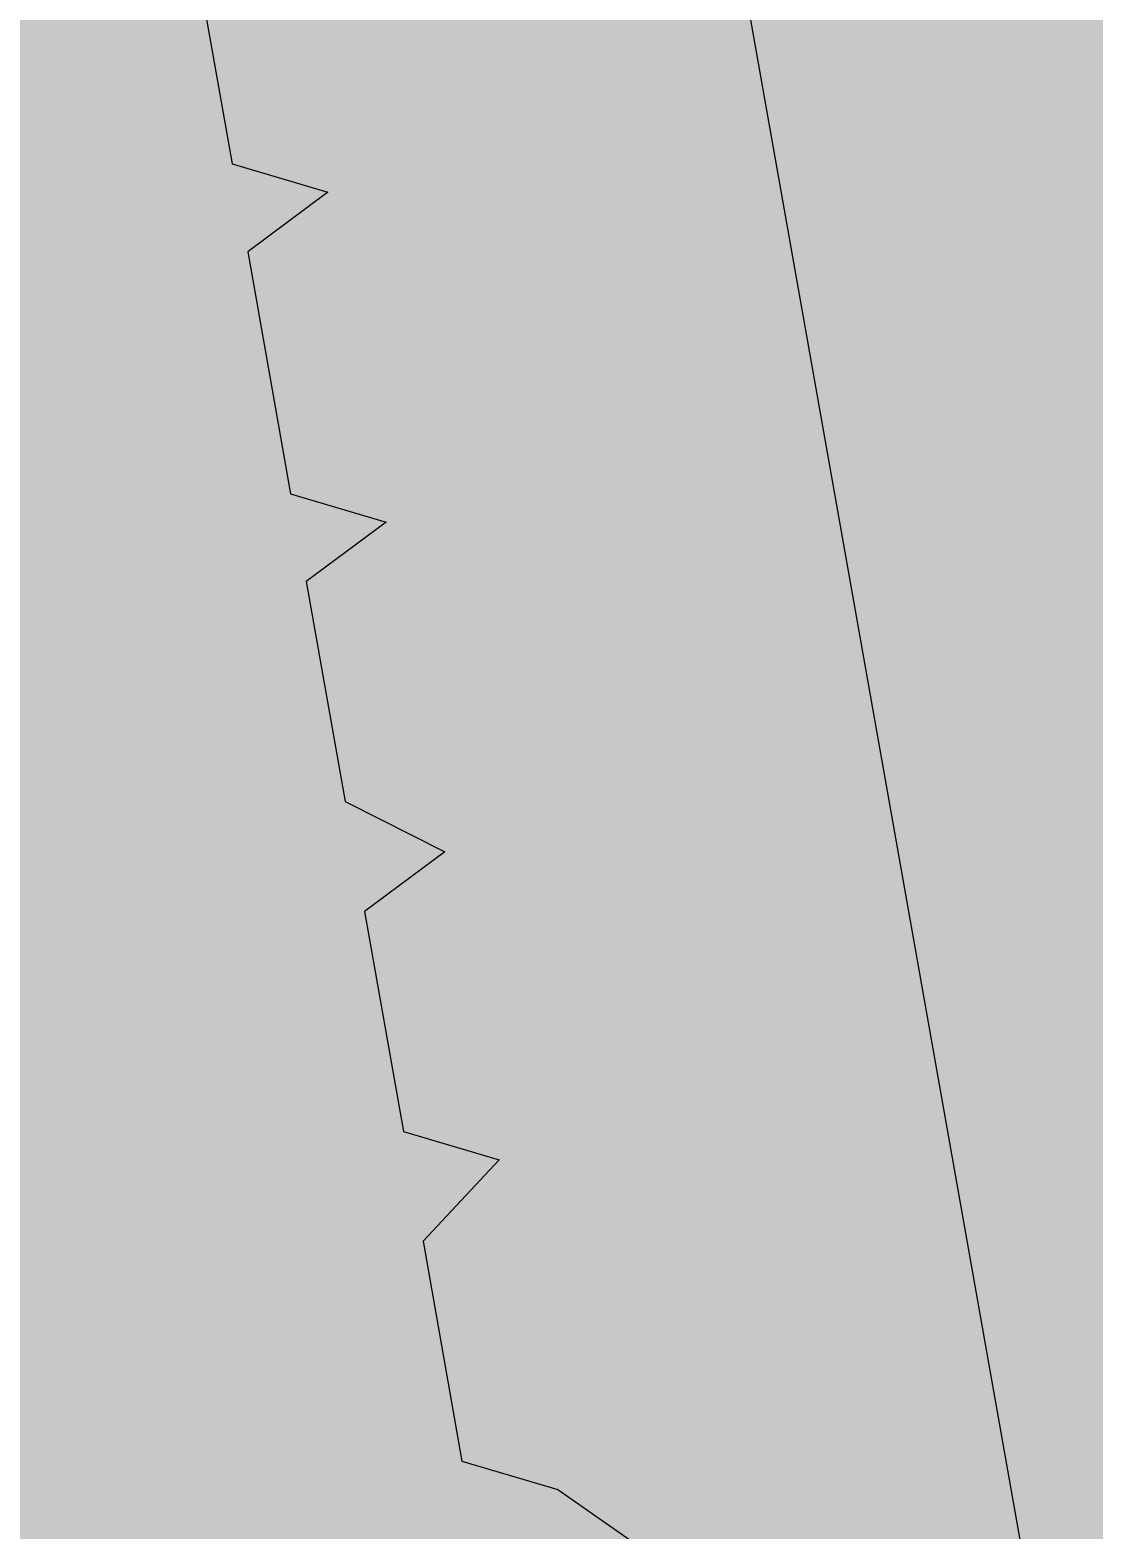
# Model space of a CAD drawing. Header units: millimetres. Extents: x 0 to 9491604, y -172998 to 295086.
# Drawn here: x 396861.54 to 396867.34, y 51137 to 51145.19 of the extents above; entities that cross this region are included whole.
import ezdxf
from ezdxf.enums import TextEntityAlignment as Align

# ---------------------------------------------------------------- set-up
doc = ezdxf.new("R2018")
doc.units = ezdxf.units.MM
for name, color, linetype, lineweight in [('АР_Маркер экспликации', 239, 'Continuous', 13), ('АР_Номер помещения', 250, 'Continuous', 9), ('АР_Размеры', 175, 'Continuous', 9), ('АР_Сущ Несущая стена', 250, 'Continuous', 50)]:
    doc.layers.add(name, color=color, linetype=linetype, lineweight=lineweight)
doc.layers.add('АР_Названия помещений', color=124, linetype='Continuous', lineweight=5, plot=False)
doc.layers.add('АР_Помещения_площадь', color=19, linetype='Continuous', lineweight=9, plot=False)
doc.styles.add('ISOCPEUR', font='', dxfattribs={"height": 250})
doc.styles.get("Standard").update_dxf_attribs({"font": 'GOST.TTF'})
doc.styles.get('ISOCPEUR').set_extended_font_data('ISOCPEUR', italic=True)

# ---------------------------------------------------------------- blocks, each defined once
blk = doc.blocks.new('*U252')
at = {"color": 7, "style": 'ISOCPEUR', "width": 0.7, "flags": 1}
blk.add_attdef('КАТЕГОРИЯ', (-499.1655, -2092.1864), '', height=250, dxfattribs=at)
at = {"layer": 'АР_Номер помещения', "color": 7, "style": 'ISOCPEUR', "width": 0.7}
blk.add_attdef('НОМЕР_ПОМЕЩЕНИЯ', text='', height=300, dxfattribs=at).set_placement((-13874.5004, 6637.5515), align=Align.MIDDLE_CENTER)
at = {"layer": 'АР_Помещения_площадь', "color": 7, "lineweight": 30, "width": 0.7, "flags": 104}
blk.add_attdef('ИМЯ_ПОМЕЩЕНИЯ', text='', height=100, dxfattribs=at).set_placement((157.6277, 1217.1414), align=Align.MIDDLE_CENTER)
at = {"layer": 'АР_Помещения_площадь', "color": 7, "style": 'ISOCPEUR', "width": 0.7}
blk.add_attdef('ПЛОЩАДЬ_ПОМЕЩЕНИЯ', text='', height=200, dxfattribs=at).set_placement((-12654.5821, 407.6716), align=Align.MIDDLE_RIGHT)
blk = doc.blocks.new('*U251')
at = {"color": 7, "style": 'ISOCPEUR', "width": 0.7, "flags": 1}
blk.add_attdef('КАТЕГОРИЯ', (-499.1655, -2092.1864), '', height=250, dxfattribs=at)
at = {"layer": 'АР_Номер помещения', "color": 7, "style": 'ISOCPEUR', "width": 0.7}
blk.add_attdef('НОМЕР_ПОМЕЩЕНИЯ', text='', height=300, dxfattribs=at).set_placement((-17424.9012, 1870.773), align=Align.MIDDLE_CENTER)
at = {"layer": 'АР_Помещения_площадь', "color": 7, "lineweight": 30, "width": 0.7, "flags": 104}
blk.add_attdef('ИМЯ_ПОМЕЩЕНИЯ', text='', height=100, dxfattribs=at).set_placement((157.6277, 1217.1414), align=Align.MIDDLE_CENTER)
at = {"layer": 'АР_Помещения_площадь', "color": 7, "style": 'ISOCPEUR', "width": 0.7}
blk.add_attdef('ПЛОЩАДЬ_ПОМЕЩЕНИЯ', text='', height=200, dxfattribs=at).set_placement((-12452.8113, 399.3563), align=Align.MIDDLE_RIGHT)

msp = doc.modelspace()

# ---------------------------------------------------------------- linework, layer by layer
at = {"layer": 'АР_Размеры', "color": 5, "lineweight": 9, "ltscale": 100, "transparency": 33554687}
for points in [[(396866.9463, 51136.9269), (396861.7546, 51166.2194)], [(396866.9463, 51136.9269), (396861.7546, 51166.2194)], [(396866.9463, 51136.9269), (396861.7546, 51166.2194)], [(396866.9463, 51136.9269), (396861.7546, 51166.2194)], [(396866.9463, 51136.9269), (396861.7546, 51166.2194)], [(396866.9463, 51136.9269), (396861.7546, 51166.2194)], [(396866.9463, 51136.9269), (396861.7546, 51166.2194)], [(396866.9463, 51136.9269), (396861.7546, 51166.2194)], [(396866.9463, 51136.9269), (396861.7546, 51166.2194)], [(396866.9463, 51136.9269), (396861.7546, 51166.2194)], [(396866.9463, 51136.9269), (396861.7546, 51166.2194)], [(396866.9463, 51136.9269), (396861.7546, 51166.2194)], [(396866.9463, 51136.9269), (396861.7546, 51166.2194)], [(396866.9463, 51136.9269), (396861.7546, 51166.2194)], [(396866.9463, 51136.9269), (396861.7546, 51166.2194)], [(396866.9463, 51136.9269), (396861.7546, 51166.2194)], [(396866.9463, 51136.9269), (396861.7546, 51166.2194)], [(396866.9463, 51136.9269), (396861.7546, 51166.2194)], [(396866.9463, 51136.9269), (396861.7546, 51166.2194)], [(396866.9463, 51136.9269), (396861.7546, 51166.2194)], [(396866.9463, 51136.9269), (396861.7546, 51166.2194)], [(396866.9463, 51136.9269), (396861.7546, 51166.2194)], [(396866.9463, 51136.9269), (396861.7546, 51166.2194)], [(396866.9463, 51136.9269), (396861.7546, 51166.2194)], [(396866.9463, 51136.9269), (396861.7546, 51166.2194)], [(396866.9463, 51136.9269), (396861.7546, 51166.2194)], [(396866.9463, 51136.9269), (396861.7546, 51166.2194)], [(396866.9463, 51136.9269), (396861.7546, 51166.2194)], [(396866.9463, 51136.9269), (396861.7546, 51166.2194)], [(396866.9463, 51136.9269), (396861.7546, 51166.2194)], [(396866.9463, 51136.9269), (396861.7546, 51166.2194)], [(396866.9463, 51136.9269), (396861.7546, 51166.2194)], [(396866.9463, 51136.9269), (396861.7546, 51166.2194)], [(396866.9463, 51136.9269), (396861.7546, 51166.2194)], [(396866.9463, 51136.9269), (396861.7546, 51166.2194)], [(396866.9463, 51136.9269), (396861.7546, 51166.2194)], [(396866.9463, 51136.9269), (396861.7546, 51166.2194)], [(396866.9463, 51136.9269), (396861.7546, 51166.2194)], [(396866.9463, 51136.9269), (396861.7546, 51166.2194)], [(396866.9463, 51136.9269), (396861.7546, 51166.2194)], [(396866.9463, 51136.9269), (396861.7546, 51166.2194)], [(396866.9463, 51136.9269), (396861.7546, 51166.2194)], [(396866.9463, 51136.9269), (396861.7546, 51166.2194)], [(396866.9463, 51136.9269), (396861.7546, 51166.2194)], [(396866.9463, 51136.9269), (396861.7546, 51166.2194)], [(396866.9463, 51136.9269), (396861.7546, 51166.2194)], [(396866.9463, 51136.9269), (396861.7546, 51166.2194)], [(396866.9463, 51136.9269), (396861.7546, 51166.2194)], [(396866.9463, 51136.9269), (396861.7546, 51166.2194)], [(396866.9463, 51136.9269), (396861.7546, 51166.2194)], [(396866.9463, 51136.9269), (396861.7546, 51166.2194)], [(396866.9463, 51136.9269), (396861.7546, 51166.2194)], [(396866.9463, 51136.9269), (396861.7546, 51166.2194)], [(396866.9463, 51136.9269), (396861.7546, 51166.2194)], [(396866.9463, 51136.9269), (396861.7546, 51166.2194)], [(396866.9463, 51136.9269), (396861.7546, 51166.2194)], [(396866.9463, 51136.9269), (396861.7546, 51166.2194)], [(396866.9463, 51136.9269), (396861.7546, 51166.2194)], [(396866.9463, 51136.9269), (396861.7546, 51166.2194)], [(396866.9463, 51136.9269), (396861.7546, 51166.2194)], [(396866.9463, 51136.9269), (396861.7546, 51166.2194)], [(396866.9463, 51136.9269), (396861.7546, 51166.2194)], [(396866.9463, 51136.9269), (396861.7546, 51166.2194)], [(396866.9463, 51136.9269), (396861.7546, 51166.2194)], [(396866.9463, 51136.9269), (396861.7546, 51166.2194)], [(396866.9463, 51136.9269), (396861.7546, 51166.2194)], [(396866.9463, 51136.9269), (396861.7546, 51166.2194)], [(396866.9463, 51136.9269), (396861.7546, 51166.2194)], [(396866.9463, 51136.9269), (396861.7546, 51166.2194)], [(396866.9463, 51136.9269), (396861.7546, 51166.2194)], [(396866.9463, 51136.9269), (396861.7546, 51166.2194)], [(396866.9463, 51136.9269), (396861.7546, 51166.2194)], [(396866.9463, 51136.9269), (396861.7546, 51166.2194)], [(396866.9463, 51136.9269), (396861.7546, 51166.2194)], [(396866.9463, 51136.9269), (396861.7546, 51166.2194)], [(396866.9463, 51136.9269), (396861.7546, 51166.2194)], [(396866.9463, 51136.9269), (396861.7546, 51166.2194)], [(396866.9463, 51136.9269), (396861.7546, 51166.2194)], [(396866.9463, 51136.9269), (396861.7546, 51166.2194)], [(396866.9463, 51136.9269), (396861.7546, 51166.2194)], [(396866.9463, 51136.9269), (396861.7546, 51166.2194)], [(396866.9463, 51136.9269), (396861.7546, 51166.2194)], [(396866.9463, 51136.9269), (396861.7546, 51166.2194)], [(396866.9463, 51136.9269), (396861.7546, 51166.2194)], [(396866.9463, 51136.9269), (396861.7546, 51166.2194)], [(396866.9463, 51136.9269), (396861.7546, 51166.2194)], [(396866.9463, 51136.9269), (396861.7546, 51166.2194)], [(396866.9463, 51136.9269), (396861.7546, 51166.2194)], [(396866.9463, 51136.9269), (396861.7546, 51166.2194)], [(396866.9463, 51136.9269), (396861.7546, 51166.2194)], [(396866.9463, 51136.9269), (396861.7546, 51166.2194)], [(396866.9463, 51136.9269), (396861.7546, 51166.2194)], [(396866.9463, 51136.9269), (396861.7546, 51166.2194)], [(396866.9463, 51136.9269), (396861.7546, 51166.2194)], [(396866.9463, 51136.9269), (396861.7546, 51166.2194)], [(396866.9463, 51136.9269), (396861.7546, 51166.2194)], [(396866.9463, 51136.9269), (396861.7546, 51166.2194)], [(396866.9463, 51136.9269), (396861.7546, 51166.2194)], [(396866.9463, 51136.9269), (396861.7546, 51166.2194)], [(396866.9463, 51136.9269), (396861.7546, 51166.2194)], [(396866.9463, 51136.9269), (396861.7546, 51166.2194)], [(396866.9463, 51136.9269), (396861.7546, 51166.2194)], [(396866.9463, 51136.9269), (396861.7546, 51166.2194)], [(396866.9463, 51136.9269), (396861.7546, 51166.2194)], [(396862.4267, 51145.6601), (396862.6395, 51144.4595), (396863.1623, 51144.3046), (396862.7246, 51143.9794), (396862.9586, 51142.6589), (396863.4814, 51142.5039), (396863.0438, 51142.1786), (396863.2565, 51140.9781), (396863.8006, 51140.7031), (396863.3629, 51140.3778), (396863.5757, 51139.1773), (396864.0985, 51139.0223), (396863.6821, 51138.577), (396863.8949, 51137.3766), (396864.4177, 51137.2216), (396865.5483, 51136.4314)], [(396862.4267, 51145.6601), (396862.6395, 51144.4595), (396863.1623, 51144.3046), (396862.7246, 51143.9794), (396862.9586, 51142.6589), (396863.4814, 51142.5039), (396863.0438, 51142.1786), (396863.2565, 51140.9781), (396863.8006, 51140.7031), (396863.3629, 51140.3778), (396863.5757, 51139.1773), (396864.0985, 51139.0223), (396863.6821, 51138.577), (396863.8949, 51137.3766), (396864.4177, 51137.2216), (396865.5483, 51136.4314)], [(396862.4267, 51145.6601), (396862.6395, 51144.4595), (396863.1623, 51144.3046), (396862.7246, 51143.9794), (396862.9586, 51142.6589), (396863.4814, 51142.5039), (396863.0438, 51142.1786), (396863.2565, 51140.9781), (396863.8006, 51140.7031), (396863.3629, 51140.3778), (396863.5757, 51139.1773), (396864.0985, 51139.0223), (396863.6821, 51138.577), (396863.8949, 51137.3766), (396864.4177, 51137.2216), (396865.5483, 51136.4314)], [(396862.4267, 51145.6601), (396862.6395, 51144.4595), (396863.1623, 51144.3046), (396862.7246, 51143.9794), (396862.9586, 51142.6589), (396863.4814, 51142.5039), (396863.0438, 51142.1786), (396863.2565, 51140.9781), (396863.8006, 51140.7031), (396863.3629, 51140.3778), (396863.5757, 51139.1773), (396864.0985, 51139.0223), (396863.6821, 51138.577), (396863.8949, 51137.3766), (396864.4177, 51137.2216), (396865.5483, 51136.4314)], [(396862.4267, 51145.6601), (396862.6395, 51144.4595), (396863.1623, 51144.3046), (396862.7246, 51143.9794), (396862.9586, 51142.6589), (396863.4814, 51142.5039), (396863.0438, 51142.1786), (396863.2565, 51140.9781), (396863.8006, 51140.7031), (396863.3629, 51140.3778), (396863.5757, 51139.1773), (396864.0985, 51139.0223), (396863.6821, 51138.577), (396863.8949, 51137.3766), (396864.4177, 51137.2216), (396865.5483, 51136.4314)], [(396862.4267, 51145.6601), (396862.6395, 51144.4595), (396863.1623, 51144.3046), (396862.7246, 51143.9794), (396862.9586, 51142.6589), (396863.4814, 51142.5039), (396863.0438, 51142.1786), (396863.2565, 51140.9781), (396863.8006, 51140.7031), (396863.3629, 51140.3778), (396863.5757, 51139.1773), (396864.0985, 51139.0223), (396863.6821, 51138.577), (396863.8949, 51137.3766), (396864.4177, 51137.2216), (396865.5483, 51136.4314)], [(396862.4267, 51145.6601), (396862.6395, 51144.4595), (396863.1623, 51144.3046), (396862.7246, 51143.9794), (396862.9586, 51142.6589), (396863.4814, 51142.5039), (396863.0438, 51142.1786), (396863.2565, 51140.9781), (396863.8006, 51140.7031), (396863.3629, 51140.3778), (396863.5757, 51139.1773), (396864.0985, 51139.0223), (396863.6821, 51138.577), (396863.8949, 51137.3766), (396864.4177, 51137.2216), (396865.5483, 51136.4314)], [(396862.4267, 51145.6601), (396862.6395, 51144.4595), (396863.1623, 51144.3046), (396862.7246, 51143.9794), (396862.9586, 51142.6589), (396863.4814, 51142.5039), (396863.0438, 51142.1786), (396863.2565, 51140.9781), (396863.8006, 51140.7031), (396863.3629, 51140.3778), (396863.5757, 51139.1773), (396864.0985, 51139.0223), (396863.6821, 51138.577), (396863.8949, 51137.3766), (396864.4177, 51137.2216), (396865.5483, 51136.4314)], [(396862.4267, 51145.6601), (396862.6395, 51144.4595), (396863.1623, 51144.3046), (396862.7246, 51143.9794), (396862.9586, 51142.6589), (396863.4814, 51142.5039), (396863.0438, 51142.1786), (396863.2565, 51140.9781), (396863.8006, 51140.7031), (396863.3629, 51140.3778), (396863.5757, 51139.1773), (396864.0985, 51139.0223), (396863.6821, 51138.577), (396863.8949, 51137.3766), (396864.4177, 51137.2216), (396865.5483, 51136.4314)], [(396862.4267, 51145.6601), (396862.6395, 51144.4595), (396863.1623, 51144.3046), (396862.7246, 51143.9794), (396862.9586, 51142.6589), (396863.4814, 51142.5039), (396863.0438, 51142.1786), (396863.2565, 51140.9781), (396863.8006, 51140.7031), (396863.3629, 51140.3778), (396863.5757, 51139.1773), (396864.0985, 51139.0223), (396863.6821, 51138.577), (396863.8949, 51137.3766), (396864.4177, 51137.2216), (396865.5483, 51136.4314)], [(396862.4267, 51145.6601), (396862.6395, 51144.4595), (396863.1623, 51144.3046), (396862.7246, 51143.9794), (396862.9586, 51142.6589), (396863.4814, 51142.5039), (396863.0438, 51142.1786), (396863.2565, 51140.9781), (396863.8006, 51140.7031), (396863.3629, 51140.3778), (396863.5757, 51139.1773), (396864.0985, 51139.0223), (396863.6821, 51138.577), (396863.8949, 51137.3766), (396864.4177, 51137.2216), (396865.5483, 51136.4314)], [(396862.4267, 51145.6601), (396862.6395, 51144.4595), (396863.1623, 51144.3046), (396862.7246, 51143.9794), (396862.9586, 51142.6589), (396863.4814, 51142.5039), (396863.0438, 51142.1786), (396863.2565, 51140.9781), (396863.8006, 51140.7031), (396863.3629, 51140.3778), (396863.5757, 51139.1773), (396864.0985, 51139.0223), (396863.6821, 51138.577), (396863.8949, 51137.3766), (396864.4177, 51137.2216), (396865.5483, 51136.4314)], [(396862.4267, 51145.6601), (396862.6395, 51144.4595), (396863.1623, 51144.3046), (396862.7246, 51143.9794), (396862.9586, 51142.6589), (396863.4814, 51142.5039), (396863.0438, 51142.1786), (396863.2565, 51140.9781), (396863.8006, 51140.7031), (396863.3629, 51140.3778), (396863.5757, 51139.1773), (396864.0985, 51139.0223), (396863.6821, 51138.577), (396863.8949, 51137.3766), (396864.4177, 51137.2216), (396865.5483, 51136.4314)], [(396862.4267, 51145.6601), (396862.6395, 51144.4595), (396863.1623, 51144.3046), (396862.7246, 51143.9794), (396862.9586, 51142.6589), (396863.4814, 51142.5039), (396863.0438, 51142.1786), (396863.2565, 51140.9781), (396863.8006, 51140.7031), (396863.3629, 51140.3778), (396863.5757, 51139.1773), (396864.0985, 51139.0223), (396863.6821, 51138.577), (396863.8949, 51137.3766), (396864.4177, 51137.2216), (396865.5483, 51136.4314)], [(396862.4267, 51145.6601), (396862.6395, 51144.4595), (396863.1623, 51144.3046), (396862.7246, 51143.9794), (396862.9586, 51142.6589), (396863.4814, 51142.5039), (396863.0438, 51142.1786), (396863.2565, 51140.9781), (396863.8006, 51140.7031), (396863.3629, 51140.3778), (396863.5757, 51139.1773), (396864.0985, 51139.0223), (396863.6821, 51138.577), (396863.8949, 51137.3766), (396864.4177, 51137.2216), (396865.5483, 51136.4314)], [(396862.4267, 51145.6601), (396862.6395, 51144.4595), (396863.1623, 51144.3046), (396862.7246, 51143.9794), (396862.9586, 51142.6589), (396863.4814, 51142.5039), (396863.0438, 51142.1786), (396863.2565, 51140.9781), (396863.8006, 51140.7031), (396863.3629, 51140.3778), (396863.5757, 51139.1773), (396864.0985, 51139.0223), (396863.6821, 51138.577), (396863.8949, 51137.3766), (396864.4177, 51137.2216), (396865.5483, 51136.4314)], [(396862.4267, 51145.6601), (396862.6395, 51144.4595), (396863.1623, 51144.3046), (396862.7246, 51143.9794), (396862.9586, 51142.6589), (396863.4814, 51142.5039), (396863.0438, 51142.1786), (396863.2565, 51140.9781), (396863.8006, 51140.7031), (396863.3629, 51140.3778), (396863.5757, 51139.1773), (396864.0985, 51139.0223), (396863.6821, 51138.577), (396863.8949, 51137.3766), (396864.4177, 51137.2216), (396865.5483, 51136.4314)], [(396862.4267, 51145.6601), (396862.6395, 51144.4595), (396863.1623, 51144.3046), (396862.7246, 51143.9794), (396862.9586, 51142.6589), (396863.4814, 51142.5039), (396863.0438, 51142.1786), (396863.2565, 51140.9781), (396863.8006, 51140.7031), (396863.3629, 51140.3778), (396863.5757, 51139.1773), (396864.0985, 51139.0223), (396863.6821, 51138.577), (396863.8949, 51137.3766), (396864.4177, 51137.2216), (396865.5483, 51136.4314)], [(396862.4267, 51145.6601), (396862.6395, 51144.4595), (396863.1623, 51144.3046), (396862.7246, 51143.9794), (396862.9586, 51142.6589), (396863.4814, 51142.5039), (396863.0438, 51142.1786), (396863.2565, 51140.9781), (396863.8006, 51140.7031), (396863.3629, 51140.3778), (396863.5757, 51139.1773), (396864.0985, 51139.0223), (396863.6821, 51138.577), (396863.8949, 51137.3766), (396864.4177, 51137.2216), (396865.5483, 51136.4314)], [(396862.4267, 51145.6601), (396862.6395, 51144.4595), (396863.1623, 51144.3046), (396862.7246, 51143.9794), (396862.9586, 51142.6589), (396863.4814, 51142.5039), (396863.0438, 51142.1786), (396863.2565, 51140.9781), (396863.8006, 51140.7031), (396863.3629, 51140.3778), (396863.5757, 51139.1773), (396864.0985, 51139.0223), (396863.6821, 51138.577), (396863.8949, 51137.3766), (396864.4177, 51137.2216), (396865.5483, 51136.4314)], [(396862.4267, 51145.6601), (396862.6395, 51144.4595), (396863.1623, 51144.3046), (396862.7246, 51143.9794), (396862.9586, 51142.6589), (396863.4814, 51142.5039), (396863.0438, 51142.1786), (396863.2565, 51140.9781), (396863.8006, 51140.7031), (396863.3629, 51140.3778), (396863.5757, 51139.1773), (396864.0985, 51139.0223), (396863.6821, 51138.577), (396863.8949, 51137.3766), (396864.4177, 51137.2216), (396865.5483, 51136.4314)], [(396862.4267, 51145.6601), (396862.6395, 51144.4595), (396863.1623, 51144.3046), (396862.7246, 51143.9794), (396862.9586, 51142.6589), (396863.4814, 51142.5039), (396863.0438, 51142.1786), (396863.2565, 51140.9781), (396863.8006, 51140.7031), (396863.3629, 51140.3778), (396863.5757, 51139.1773), (396864.0985, 51139.0223), (396863.6821, 51138.577), (396863.8949, 51137.3766), (396864.4177, 51137.2216), (396865.5483, 51136.4314)], [(396862.4267, 51145.6601), (396862.6395, 51144.4595), (396863.1623, 51144.3046), (396862.7246, 51143.9794), (396862.9586, 51142.6589), (396863.4814, 51142.5039), (396863.0438, 51142.1786), (396863.2565, 51140.9781), (396863.8006, 51140.7031), (396863.3629, 51140.3778), (396863.5757, 51139.1773), (396864.0985, 51139.0223), (396863.6821, 51138.577), (396863.8949, 51137.3766), (396864.4177, 51137.2216), (396865.5483, 51136.4314)], [(396862.4267, 51145.6601), (396862.6395, 51144.4595), (396863.1623, 51144.3046), (396862.7246, 51143.9794), (396862.9586, 51142.6589), (396863.4814, 51142.5039), (396863.0438, 51142.1786), (396863.2565, 51140.9781), (396863.8006, 51140.7031), (396863.3629, 51140.3778), (396863.5757, 51139.1773), (396864.0985, 51139.0223), (396863.6821, 51138.577), (396863.8949, 51137.3766), (396864.4177, 51137.2216), (396865.5483, 51136.4314)], [(396862.4267, 51145.6601), (396862.6395, 51144.4595), (396863.1623, 51144.3046), (396862.7246, 51143.9794), (396862.9586, 51142.6589), (396863.4814, 51142.5039), (396863.0438, 51142.1786), (396863.2565, 51140.9781), (396863.8006, 51140.7031), (396863.3629, 51140.3778), (396863.5757, 51139.1773), (396864.0985, 51139.0223), (396863.6821, 51138.577), (396863.8949, 51137.3766), (396864.4177, 51137.2216), (396865.5483, 51136.4314)], [(396862.4267, 51145.6601), (396862.6395, 51144.4595), (396863.1623, 51144.3046), (396862.7246, 51143.9794), (396862.9586, 51142.6589), (396863.4814, 51142.5039), (396863.0438, 51142.1786), (396863.2565, 51140.9781), (396863.8006, 51140.7031), (396863.3629, 51140.3778), (396863.5757, 51139.1773), (396864.0985, 51139.0223), (396863.6821, 51138.577), (396863.8949, 51137.3766), (396864.4177, 51137.2216), (396865.5483, 51136.4314)], [(396862.4267, 51145.6601), (396862.6395, 51144.4595), (396863.1623, 51144.3046), (396862.7246, 51143.9794), (396862.9586, 51142.6589), (396863.4814, 51142.5039), (396863.0438, 51142.1786), (396863.2565, 51140.9781), (396863.8006, 51140.7031), (396863.3629, 51140.3778), (396863.5757, 51139.1773), (396864.0985, 51139.0223), (396863.6821, 51138.577), (396863.8949, 51137.3766), (396864.4177, 51137.2216), (396865.5483, 51136.4314)], [(396862.4267, 51145.6601), (396862.6395, 51144.4595), (396863.1623, 51144.3046), (396862.7246, 51143.9794), (396862.9586, 51142.6589), (396863.4814, 51142.5039), (396863.0438, 51142.1786), (396863.2565, 51140.9781), (396863.8006, 51140.7031), (396863.3629, 51140.3778), (396863.5757, 51139.1773), (396864.0985, 51139.0223), (396863.6821, 51138.577), (396863.8949, 51137.3766), (396864.4177, 51137.2216), (396865.5483, 51136.4314)], [(396862.4267, 51145.6601), (396862.6395, 51144.4595), (396863.1623, 51144.3046), (396862.7246, 51143.9794), (396862.9586, 51142.6589), (396863.4814, 51142.5039), (396863.0438, 51142.1786), (396863.2565, 51140.9781), (396863.8006, 51140.7031), (396863.3629, 51140.3778), (396863.5757, 51139.1773), (396864.0985, 51139.0223), (396863.6821, 51138.577), (396863.8949, 51137.3766), (396864.4177, 51137.2216), (396865.5483, 51136.4314)], [(396862.4267, 51145.6601), (396862.6395, 51144.4595), (396863.1623, 51144.3046), (396862.7246, 51143.9794), (396862.9586, 51142.6589), (396863.4814, 51142.5039), (396863.0438, 51142.1786), (396863.2565, 51140.9781), (396863.8006, 51140.7031), (396863.3629, 51140.3778), (396863.5757, 51139.1773), (396864.0985, 51139.0223), (396863.6821, 51138.577), (396863.8949, 51137.3766), (396864.4177, 51137.2216), (396865.5483, 51136.4314)], [(396862.4267, 51145.6601), (396862.6395, 51144.4595), (396863.1623, 51144.3046), (396862.7246, 51143.9794), (396862.9586, 51142.6589), (396863.4814, 51142.5039), (396863.0438, 51142.1786), (396863.2565, 51140.9781), (396863.8006, 51140.7031), (396863.3629, 51140.3778), (396863.5757, 51139.1773), (396864.0985, 51139.0223), (396863.6821, 51138.577), (396863.8949, 51137.3766), (396864.4177, 51137.2216), (396865.5483, 51136.4314)], [(396862.4267, 51145.6601), (396862.6395, 51144.4595), (396863.1623, 51144.3046), (396862.7246, 51143.9794), (396862.9586, 51142.6589), (396863.4814, 51142.5039), (396863.0438, 51142.1786), (396863.2565, 51140.9781), (396863.8006, 51140.7031), (396863.3629, 51140.3778), (396863.5757, 51139.1773), (396864.0985, 51139.0223), (396863.6821, 51138.577), (396863.8949, 51137.3766), (396864.4177, 51137.2216), (396865.5483, 51136.4314)], [(396862.4267, 51145.6601), (396862.6395, 51144.4595), (396863.1623, 51144.3046), (396862.7246, 51143.9794), (396862.9586, 51142.6589), (396863.4814, 51142.5039), (396863.0438, 51142.1786), (396863.2565, 51140.9781), (396863.8006, 51140.7031), (396863.3629, 51140.3778), (396863.5757, 51139.1773), (396864.0985, 51139.0223), (396863.6821, 51138.577), (396863.8949, 51137.3766), (396864.4177, 51137.2216), (396865.5483, 51136.4314)], [(396862.4267, 51145.6601), (396862.6395, 51144.4595), (396863.1623, 51144.3046), (396862.7246, 51143.9794), (396862.9586, 51142.6589), (396863.4814, 51142.5039), (396863.0438, 51142.1786), (396863.2565, 51140.9781), (396863.8006, 51140.7031), (396863.3629, 51140.3778), (396863.5757, 51139.1773), (396864.0985, 51139.0223), (396863.6821, 51138.577), (396863.8949, 51137.3766), (396864.4177, 51137.2216), (396865.5483, 51136.4314)], [(396862.4267, 51145.6601), (396862.6395, 51144.4595), (396863.1623, 51144.3046), (396862.7246, 51143.9794), (396862.9586, 51142.6589), (396863.4814, 51142.5039), (396863.0438, 51142.1786), (396863.2565, 51140.9781), (396863.8006, 51140.7031), (396863.3629, 51140.3778), (396863.5757, 51139.1773), (396864.0985, 51139.0223), (396863.6821, 51138.577), (396863.8949, 51137.3766), (396864.4177, 51137.2216), (396865.5483, 51136.4314)], [(396862.4267, 51145.6601), (396862.6395, 51144.4595), (396863.1623, 51144.3046), (396862.7246, 51143.9794), (396862.9586, 51142.6589), (396863.4814, 51142.5039), (396863.0438, 51142.1786), (396863.2565, 51140.9781), (396863.8006, 51140.7031), (396863.3629, 51140.3778), (396863.5757, 51139.1773), (396864.0985, 51139.0223), (396863.6821, 51138.577), (396863.8949, 51137.3766), (396864.4177, 51137.2216), (396865.5483, 51136.4314)], [(396862.4267, 51145.6601), (396862.6395, 51144.4595), (396863.1623, 51144.3046), (396862.7246, 51143.9794), (396862.9586, 51142.6589), (396863.4814, 51142.5039), (396863.0438, 51142.1786), (396863.2565, 51140.9781), (396863.8006, 51140.7031), (396863.3629, 51140.3778), (396863.5757, 51139.1773), (396864.0985, 51139.0223), (396863.6821, 51138.577), (396863.8949, 51137.3766), (396864.4177, 51137.2216), (396865.5483, 51136.4314)], [(396862.4267, 51145.6601), (396862.6395, 51144.4595), (396863.1623, 51144.3046), (396862.7246, 51143.9794), (396862.9586, 51142.6589), (396863.4814, 51142.5039), (396863.0438, 51142.1786), (396863.2565, 51140.9781), (396863.8006, 51140.7031), (396863.3629, 51140.3778), (396863.5757, 51139.1773), (396864.0985, 51139.0223), (396863.6821, 51138.577), (396863.8949, 51137.3766), (396864.4177, 51137.2216), (396865.5483, 51136.4314)], [(396862.4267, 51145.6601), (396862.6395, 51144.4595), (396863.1623, 51144.3046), (396862.7246, 51143.9794), (396862.9586, 51142.6589), (396863.4814, 51142.5039), (396863.0438, 51142.1786), (396863.2565, 51140.9781), (396863.8006, 51140.7031), (396863.3629, 51140.3778), (396863.5757, 51139.1773), (396864.0985, 51139.0223), (396863.6821, 51138.577), (396863.8949, 51137.3766), (396864.4177, 51137.2216), (396865.5483, 51136.4314)], [(396862.4267, 51145.6601), (396862.6395, 51144.4595), (396863.1623, 51144.3046), (396862.7246, 51143.9794), (396862.9586, 51142.6589), (396863.4814, 51142.5039), (396863.0438, 51142.1786), (396863.2565, 51140.9781), (396863.8006, 51140.7031), (396863.3629, 51140.3778), (396863.5757, 51139.1773), (396864.0985, 51139.0223), (396863.6821, 51138.577), (396863.8949, 51137.3766), (396864.4177, 51137.2216), (396865.5483, 51136.4314)], [(396862.4267, 51145.6601), (396862.6395, 51144.4595), (396863.1623, 51144.3046), (396862.7246, 51143.9794), (396862.9586, 51142.6589), (396863.4814, 51142.5039), (396863.0438, 51142.1786), (396863.2565, 51140.9781), (396863.8006, 51140.7031), (396863.3629, 51140.3778), (396863.5757, 51139.1773), (396864.0985, 51139.0223), (396863.6821, 51138.577), (396863.8949, 51137.3766), (396864.4177, 51137.2216), (396865.5483, 51136.4314)], [(396862.4267, 51145.6601), (396862.6395, 51144.4595), (396863.1623, 51144.3046), (396862.7246, 51143.9794), (396862.9586, 51142.6589), (396863.4814, 51142.5039), (396863.0438, 51142.1786), (396863.2565, 51140.9781), (396863.8006, 51140.7031), (396863.3629, 51140.3778), (396863.5757, 51139.1773), (396864.0985, 51139.0223), (396863.6821, 51138.577), (396863.8949, 51137.3766), (396864.4177, 51137.2216), (396865.5483, 51136.4314)], [(396862.4267, 51145.6601), (396862.6395, 51144.4595), (396863.1623, 51144.3046), (396862.7246, 51143.9794), (396862.9586, 51142.6589), (396863.4814, 51142.5039), (396863.0438, 51142.1786), (396863.2565, 51140.9781), (396863.8006, 51140.7031), (396863.3629, 51140.3778), (396863.5757, 51139.1773), (396864.0985, 51139.0223), (396863.6821, 51138.577), (396863.8949, 51137.3766), (396864.4177, 51137.2216), (396865.5483, 51136.4314)], [(396862.4267, 51145.6601), (396862.6395, 51144.4595), (396863.1623, 51144.3046), (396862.7246, 51143.9794), (396862.9586, 51142.6589), (396863.4814, 51142.5039), (396863.0438, 51142.1786), (396863.2565, 51140.9781), (396863.8006, 51140.7031), (396863.3629, 51140.3778), (396863.5757, 51139.1773), (396864.0985, 51139.0223), (396863.6821, 51138.577), (396863.8949, 51137.3766), (396864.4177, 51137.2216), (396865.5483, 51136.4314)], [(396862.4267, 51145.6601), (396862.6395, 51144.4595), (396863.1623, 51144.3046), (396862.7246, 51143.9794), (396862.9586, 51142.6589), (396863.4814, 51142.5039), (396863.0438, 51142.1786), (396863.2565, 51140.9781), (396863.8006, 51140.7031), (396863.3629, 51140.3778), (396863.5757, 51139.1773), (396864.0985, 51139.0223), (396863.6821, 51138.577), (396863.8949, 51137.3766), (396864.4177, 51137.2216), (396865.5483, 51136.4314)], [(396862.4267, 51145.6601), (396862.6395, 51144.4595), (396863.1623, 51144.3046), (396862.7246, 51143.9794), (396862.9586, 51142.6589), (396863.4814, 51142.5039), (396863.0438, 51142.1786), (396863.2565, 51140.9781), (396863.8006, 51140.7031), (396863.3629, 51140.3778), (396863.5757, 51139.1773), (396864.0985, 51139.0223), (396863.6821, 51138.577), (396863.8949, 51137.3766), (396864.4177, 51137.2216), (396865.5483, 51136.4314)], [(396862.4267, 51145.6601), (396862.6395, 51144.4595), (396863.1623, 51144.3046), (396862.7246, 51143.9794), (396862.9586, 51142.6589), (396863.4814, 51142.5039), (396863.0438, 51142.1786), (396863.2565, 51140.9781), (396863.8006, 51140.7031), (396863.3629, 51140.3778), (396863.5757, 51139.1773), (396864.0985, 51139.0223), (396863.6821, 51138.577), (396863.8949, 51137.3766), (396864.4177, 51137.2216), (396865.5483, 51136.4314)], [(396862.4267, 51145.6601), (396862.6395, 51144.4595), (396863.1623, 51144.3046), (396862.7246, 51143.9794), (396862.9586, 51142.6589), (396863.4814, 51142.5039), (396863.0438, 51142.1786), (396863.2565, 51140.9781), (396863.8006, 51140.7031), (396863.3629, 51140.3778), (396863.5757, 51139.1773), (396864.0985, 51139.0223), (396863.6821, 51138.577), (396863.8949, 51137.3766), (396864.4177, 51137.2216), (396865.5483, 51136.4314)], [(396862.4267, 51145.6601), (396862.6395, 51144.4595), (396863.1623, 51144.3046), (396862.7246, 51143.9794), (396862.9586, 51142.6589), (396863.4814, 51142.5039), (396863.0438, 51142.1786), (396863.2565, 51140.9781), (396863.8006, 51140.7031), (396863.3629, 51140.3778), (396863.5757, 51139.1773), (396864.0985, 51139.0223), (396863.6821, 51138.577), (396863.8949, 51137.3766), (396864.4177, 51137.2216), (396865.5483, 51136.4314)], [(396862.4267, 51145.6601), (396862.6395, 51144.4595), (396863.1623, 51144.3046), (396862.7246, 51143.9794), (396862.9586, 51142.6589), (396863.4814, 51142.5039), (396863.0438, 51142.1786), (396863.2565, 51140.9781), (396863.8006, 51140.7031), (396863.3629, 51140.3778), (396863.5757, 51139.1773), (396864.0985, 51139.0223), (396863.6821, 51138.577), (396863.8949, 51137.3766), (396864.4177, 51137.2216), (396865.5483, 51136.4314)], [(396862.4267, 51145.6601), (396862.6395, 51144.4595), (396863.1623, 51144.3046), (396862.7246, 51143.9794), (396862.9586, 51142.6589), (396863.4814, 51142.5039), (396863.0438, 51142.1786), (396863.2565, 51140.9781), (396863.8006, 51140.7031), (396863.3629, 51140.3778), (396863.5757, 51139.1773), (396864.0985, 51139.0223), (396863.6821, 51138.577), (396863.8949, 51137.3766), (396864.4177, 51137.2216), (396865.5483, 51136.4314)], [(396862.4267, 51145.6601), (396862.6395, 51144.4595), (396863.1623, 51144.3046), (396862.7246, 51143.9794), (396862.9586, 51142.6589), (396863.4814, 51142.5039), (396863.0438, 51142.1786), (396863.2565, 51140.9781), (396863.8006, 51140.7031), (396863.3629, 51140.3778), (396863.5757, 51139.1773), (396864.0985, 51139.0223), (396863.6821, 51138.577), (396863.8949, 51137.3766), (396864.4177, 51137.2216), (396865.5483, 51136.4314)], [(396862.4267, 51145.6601), (396862.6395, 51144.4595), (396863.1623, 51144.3046), (396862.7246, 51143.9794), (396862.9586, 51142.6589), (396863.4814, 51142.5039), (396863.0438, 51142.1786), (396863.2565, 51140.9781), (396863.8006, 51140.7031), (396863.3629, 51140.3778), (396863.5757, 51139.1773), (396864.0985, 51139.0223), (396863.6821, 51138.577), (396863.8949, 51137.3766), (396864.4177, 51137.2216), (396865.5483, 51136.4314)], [(396862.4267, 51145.6601), (396862.6395, 51144.4595), (396863.1623, 51144.3046), (396862.7246, 51143.9794), (396862.9586, 51142.6589), (396863.4814, 51142.5039), (396863.0438, 51142.1786), (396863.2565, 51140.9781), (396863.8006, 51140.7031), (396863.3629, 51140.3778), (396863.5757, 51139.1773), (396864.0985, 51139.0223), (396863.6821, 51138.577), (396863.8949, 51137.3766), (396864.4177, 51137.2216), (396865.5483, 51136.4314)], [(396862.4267, 51145.6601), (396862.6395, 51144.4595), (396863.1623, 51144.3046), (396862.7246, 51143.9794), (396862.9586, 51142.6589), (396863.4814, 51142.5039), (396863.0438, 51142.1786), (396863.2565, 51140.9781), (396863.8006, 51140.7031), (396863.3629, 51140.3778), (396863.5757, 51139.1773), (396864.0985, 51139.0223), (396863.6821, 51138.577), (396863.8949, 51137.3766), (396864.4177, 51137.2216), (396865.5483, 51136.4314)], [(396862.4267, 51145.6601), (396862.6395, 51144.4595), (396863.1623, 51144.3046), (396862.7246, 51143.9794), (396862.9586, 51142.6589), (396863.4814, 51142.5039), (396863.0438, 51142.1786), (396863.2565, 51140.9781), (396863.8006, 51140.7031), (396863.3629, 51140.3778), (396863.5757, 51139.1773), (396864.0985, 51139.0223), (396863.6821, 51138.577), (396863.8949, 51137.3766), (396864.4177, 51137.2216), (396865.5483, 51136.4314)], [(396862.4267, 51145.6601), (396862.6395, 51144.4595), (396863.1623, 51144.3046), (396862.7246, 51143.9794), (396862.9586, 51142.6589), (396863.4814, 51142.5039), (396863.0438, 51142.1786), (396863.2565, 51140.9781), (396863.8006, 51140.7031), (396863.3629, 51140.3778), (396863.5757, 51139.1773), (396864.0985, 51139.0223), (396863.6821, 51138.577), (396863.8949, 51137.3766), (396864.4177, 51137.2216), (396865.5483, 51136.4314)], [(396862.4267, 51145.6601), (396862.6395, 51144.4595), (396863.1623, 51144.3046), (396862.7246, 51143.9794), (396862.9586, 51142.6589), (396863.4814, 51142.5039), (396863.0438, 51142.1786), (396863.2565, 51140.9781), (396863.8006, 51140.7031), (396863.3629, 51140.3778), (396863.5757, 51139.1773), (396864.0985, 51139.0223), (396863.6821, 51138.577), (396863.8949, 51137.3766), (396864.4177, 51137.2216), (396865.5483, 51136.4314)], [(396862.4267, 51145.6601), (396862.6395, 51144.4595), (396863.1623, 51144.3046), (396862.7246, 51143.9794), (396862.9586, 51142.6589), (396863.4814, 51142.5039), (396863.0438, 51142.1786), (396863.2565, 51140.9781), (396863.8006, 51140.7031), (396863.3629, 51140.3778), (396863.5757, 51139.1773), (396864.0985, 51139.0223), (396863.6821, 51138.577), (396863.8949, 51137.3766), (396864.4177, 51137.2216), (396865.5483, 51136.4314)], [(396862.4267, 51145.6601), (396862.6395, 51144.4595), (396863.1623, 51144.3046), (396862.7246, 51143.9794), (396862.9586, 51142.6589), (396863.4814, 51142.5039), (396863.0438, 51142.1786), (396863.2565, 51140.9781), (396863.8006, 51140.7031), (396863.3629, 51140.3778), (396863.5757, 51139.1773), (396864.0985, 51139.0223), (396863.6821, 51138.577), (396863.8949, 51137.3766), (396864.4177, 51137.2216), (396865.5483, 51136.4314)], [(396862.4267, 51145.6601), (396862.6395, 51144.4595), (396863.1623, 51144.3046), (396862.7246, 51143.9794), (396862.9586, 51142.6589), (396863.4814, 51142.5039), (396863.0438, 51142.1786), (396863.2565, 51140.9781), (396863.8006, 51140.7031), (396863.3629, 51140.3778), (396863.5757, 51139.1773), (396864.0985, 51139.0223), (396863.6821, 51138.577), (396863.8949, 51137.3766), (396864.4177, 51137.2216), (396865.5483, 51136.4314)], [(396862.4267, 51145.6601), (396862.6395, 51144.4595), (396863.1623, 51144.3046), (396862.7246, 51143.9794), (396862.9586, 51142.6589), (396863.4814, 51142.5039), (396863.0438, 51142.1786), (396863.2565, 51140.9781), (396863.8006, 51140.7031), (396863.3629, 51140.3778), (396863.5757, 51139.1773), (396864.0985, 51139.0223), (396863.6821, 51138.577), (396863.8949, 51137.3766), (396864.4177, 51137.2216), (396865.5483, 51136.4314)], [(396862.4267, 51145.6601), (396862.6395, 51144.4595), (396863.1623, 51144.3046), (396862.7246, 51143.9794), (396862.9586, 51142.6589), (396863.4814, 51142.5039), (396863.0438, 51142.1786), (396863.2565, 51140.9781), (396863.8006, 51140.7031), (396863.3629, 51140.3778), (396863.5757, 51139.1773), (396864.0985, 51139.0223), (396863.6821, 51138.577), (396863.8949, 51137.3766), (396864.4177, 51137.2216), (396865.5483, 51136.4314)], [(396862.4267, 51145.6601), (396862.6395, 51144.4595), (396863.1623, 51144.3046), (396862.7246, 51143.9794), (396862.9586, 51142.6589), (396863.4814, 51142.5039), (396863.0438, 51142.1786), (396863.2565, 51140.9781), (396863.8006, 51140.7031), (396863.3629, 51140.3778), (396863.5757, 51139.1773), (396864.0985, 51139.0223), (396863.6821, 51138.577), (396863.8949, 51137.3766), (396864.4177, 51137.2216), (396865.5483, 51136.4314)], [(396862.4267, 51145.6601), (396862.6395, 51144.4595), (396863.1623, 51144.3046), (396862.7246, 51143.9794), (396862.9586, 51142.6589), (396863.4814, 51142.5039), (396863.0438, 51142.1786), (396863.2565, 51140.9781), (396863.8006, 51140.7031), (396863.3629, 51140.3778), (396863.5757, 51139.1773), (396864.0985, 51139.0223), (396863.6821, 51138.577), (396863.8949, 51137.3766), (396864.4177, 51137.2216), (396865.5483, 51136.4314)], [(396862.4267, 51145.6601), (396862.6395, 51144.4595), (396863.1623, 51144.3046), (396862.7246, 51143.9794), (396862.9586, 51142.6589), (396863.4814, 51142.5039), (396863.0438, 51142.1786), (396863.2565, 51140.9781), (396863.8006, 51140.7031), (396863.3629, 51140.3778), (396863.5757, 51139.1773), (396864.0985, 51139.0223), (396863.6821, 51138.577), (396863.8949, 51137.3766), (396864.4177, 51137.2216), (396865.5483, 51136.4314)], [(396862.4267, 51145.6601), (396862.6395, 51144.4595), (396863.1623, 51144.3046), (396862.7246, 51143.9794), (396862.9586, 51142.6589), (396863.4814, 51142.5039), (396863.0438, 51142.1786), (396863.2565, 51140.9781), (396863.8006, 51140.7031), (396863.3629, 51140.3778), (396863.5757, 51139.1773), (396864.0985, 51139.0223), (396863.6821, 51138.577), (396863.8949, 51137.3766), (396864.4177, 51137.2216), (396865.5483, 51136.4314)], [(396862.4267, 51145.6601), (396862.6395, 51144.4595), (396863.1623, 51144.3046), (396862.7246, 51143.9794), (396862.9586, 51142.6589), (396863.4814, 51142.5039), (396863.0438, 51142.1786), (396863.2565, 51140.9781), (396863.8006, 51140.7031), (396863.3629, 51140.3778), (396863.5757, 51139.1773), (396864.0985, 51139.0223), (396863.6821, 51138.577), (396863.8949, 51137.3766), (396864.4177, 51137.2216), (396865.5483, 51136.4314)], [(396862.4267, 51145.6601), (396862.6395, 51144.4595), (396863.1623, 51144.3046), (396862.7246, 51143.9794), (396862.9586, 51142.6589), (396863.4814, 51142.5039), (396863.0438, 51142.1786), (396863.2565, 51140.9781), (396863.8006, 51140.7031), (396863.3629, 51140.3778), (396863.5757, 51139.1773), (396864.0985, 51139.0223), (396863.6821, 51138.577), (396863.8949, 51137.3766), (396864.4177, 51137.2216), (396865.5483, 51136.4314)], [(396862.4267, 51145.6601), (396862.6395, 51144.4595), (396863.1623, 51144.3046), (396862.7246, 51143.9794), (396862.9586, 51142.6589), (396863.4814, 51142.5039), (396863.0438, 51142.1786), (396863.2565, 51140.9781), (396863.8006, 51140.7031), (396863.3629, 51140.3778), (396863.5757, 51139.1773), (396864.0985, 51139.0223), (396863.6821, 51138.577), (396863.8949, 51137.3766), (396864.4177, 51137.2216), (396865.5483, 51136.4314)], [(396862.4267, 51145.6601), (396862.6395, 51144.4595), (396863.1623, 51144.3046), (396862.7246, 51143.9794), (396862.9586, 51142.6589), (396863.4814, 51142.5039), (396863.0438, 51142.1786), (396863.2565, 51140.9781), (396863.8006, 51140.7031), (396863.3629, 51140.3778), (396863.5757, 51139.1773), (396864.0985, 51139.0223), (396863.6821, 51138.577), (396863.8949, 51137.3766), (396864.4177, 51137.2216), (396865.5483, 51136.4314)], [(396862.4267, 51145.6601), (396862.6395, 51144.4595), (396863.1623, 51144.3046), (396862.7246, 51143.9794), (396862.9586, 51142.6589), (396863.4814, 51142.5039), (396863.0438, 51142.1786), (396863.2565, 51140.9781), (396863.8006, 51140.7031), (396863.3629, 51140.3778), (396863.5757, 51139.1773), (396864.0985, 51139.0223), (396863.6821, 51138.577), (396863.8949, 51137.3766), (396864.4177, 51137.2216), (396865.5483, 51136.4314)], [(396862.4267, 51145.6601), (396862.6395, 51144.4595), (396863.1623, 51144.3046), (396862.7246, 51143.9794), (396862.9586, 51142.6589), (396863.4814, 51142.5039), (396863.0438, 51142.1786), (396863.2565, 51140.9781), (396863.8006, 51140.7031), (396863.3629, 51140.3778), (396863.5757, 51139.1773), (396864.0985, 51139.0223), (396863.6821, 51138.577), (396863.8949, 51137.3766), (396864.4177, 51137.2216), (396865.5483, 51136.4314)], [(396862.4267, 51145.6601), (396862.6395, 51144.4595), (396863.1623, 51144.3046), (396862.7246, 51143.9794), (396862.9586, 51142.6589), (396863.4814, 51142.5039), (396863.0438, 51142.1786), (396863.2565, 51140.9781), (396863.8006, 51140.7031), (396863.3629, 51140.3778), (396863.5757, 51139.1773), (396864.0985, 51139.0223), (396863.6821, 51138.577), (396863.8949, 51137.3766), (396864.4177, 51137.2216), (396865.5483, 51136.4314)], [(396862.4267, 51145.6601), (396862.6395, 51144.4595), (396863.1623, 51144.3046), (396862.7246, 51143.9794), (396862.9586, 51142.6589), (396863.4814, 51142.5039), (396863.0438, 51142.1786), (396863.2565, 51140.9781), (396863.8006, 51140.7031), (396863.3629, 51140.3778), (396863.5757, 51139.1773), (396864.0985, 51139.0223), (396863.6821, 51138.577), (396863.8949, 51137.3766), (396864.4177, 51137.2216), (396865.5483, 51136.4314)], [(396862.4267, 51145.6601), (396862.6395, 51144.4595), (396863.1623, 51144.3046), (396862.7246, 51143.9794), (396862.9586, 51142.6589), (396863.4814, 51142.5039), (396863.0438, 51142.1786), (396863.2565, 51140.9781), (396863.8006, 51140.7031), (396863.3629, 51140.3778), (396863.5757, 51139.1773), (396864.0985, 51139.0223), (396863.6821, 51138.577), (396863.8949, 51137.3766), (396864.4177, 51137.2216), (396865.5483, 51136.4314)], [(396862.4267, 51145.6601), (396862.6395, 51144.4595), (396863.1623, 51144.3046), (396862.7246, 51143.9794), (396862.9586, 51142.6589), (396863.4814, 51142.5039), (396863.0438, 51142.1786), (396863.2565, 51140.9781), (396863.8006, 51140.7031), (396863.3629, 51140.3778), (396863.5757, 51139.1773), (396864.0985, 51139.0223), (396863.6821, 51138.577), (396863.8949, 51137.3766), (396864.4177, 51137.2216), (396865.5483, 51136.4314)], [(396862.4267, 51145.6601), (396862.6395, 51144.4595), (396863.1623, 51144.3046), (396862.7246, 51143.9794), (396862.9586, 51142.6589), (396863.4814, 51142.5039), (396863.0438, 51142.1786), (396863.2565, 51140.9781), (396863.8006, 51140.7031), (396863.3629, 51140.3778), (396863.5757, 51139.1773), (396864.0985, 51139.0223), (396863.6821, 51138.577), (396863.8949, 51137.3766), (396864.4177, 51137.2216), (396865.5483, 51136.4314)], [(396862.4267, 51145.6601), (396862.6395, 51144.4595), (396863.1623, 51144.3046), (396862.7246, 51143.9794), (396862.9586, 51142.6589), (396863.4814, 51142.5039), (396863.0438, 51142.1786), (396863.2565, 51140.9781), (396863.8006, 51140.7031), (396863.3629, 51140.3778), (396863.5757, 51139.1773), (396864.0985, 51139.0223), (396863.6821, 51138.577), (396863.8949, 51137.3766), (396864.4177, 51137.2216), (396865.5483, 51136.4314)], [(396862.4267, 51145.6601), (396862.6395, 51144.4595), (396863.1623, 51144.3046), (396862.7246, 51143.9794), (396862.9586, 51142.6589), (396863.4814, 51142.5039), (396863.0438, 51142.1786), (396863.2565, 51140.9781), (396863.8006, 51140.7031), (396863.3629, 51140.3778), (396863.5757, 51139.1773), (396864.0985, 51139.0223), (396863.6821, 51138.577), (396863.8949, 51137.3766), (396864.4177, 51137.2216), (396865.5483, 51136.4314)], [(396862.4267, 51145.6601), (396862.6395, 51144.4595), (396863.1623, 51144.3046), (396862.7246, 51143.9794), (396862.9586, 51142.6589), (396863.4814, 51142.5039), (396863.0438, 51142.1786), (396863.2565, 51140.9781), (396863.8006, 51140.7031), (396863.3629, 51140.3778), (396863.5757, 51139.1773), (396864.0985, 51139.0223), (396863.6821, 51138.577), (396863.8949, 51137.3766), (396864.4177, 51137.2216), (396865.5483, 51136.4314)], [(396862.4267, 51145.6601), (396862.6395, 51144.4595), (396863.1623, 51144.3046), (396862.7246, 51143.9794), (396862.9586, 51142.6589), (396863.4814, 51142.5039), (396863.0438, 51142.1786), (396863.2565, 51140.9781), (396863.8006, 51140.7031), (396863.3629, 51140.3778), (396863.5757, 51139.1773), (396864.0985, 51139.0223), (396863.6821, 51138.577), (396863.8949, 51137.3766), (396864.4177, 51137.2216), (396865.5483, 51136.4314)], [(396862.4267, 51145.6601), (396862.6395, 51144.4595), (396863.1623, 51144.3046), (396862.7246, 51143.9794), (396862.9586, 51142.6589), (396863.4814, 51142.5039), (396863.0438, 51142.1786), (396863.2565, 51140.9781), (396863.8006, 51140.7031), (396863.3629, 51140.3778), (396863.5757, 51139.1773), (396864.0985, 51139.0223), (396863.6821, 51138.577), (396863.8949, 51137.3766), (396864.4177, 51137.2216), (396865.5483, 51136.4314)], [(396862.4267, 51145.6601), (396862.6395, 51144.4595), (396863.1623, 51144.3046), (396862.7246, 51143.9794), (396862.9586, 51142.6589), (396863.4814, 51142.5039), (396863.0438, 51142.1786), (396863.2565, 51140.9781), (396863.8006, 51140.7031), (396863.3629, 51140.3778), (396863.5757, 51139.1773), (396864.0985, 51139.0223), (396863.6821, 51138.577), (396863.8949, 51137.3766), (396864.4177, 51137.2216), (396865.5483, 51136.4314)], [(396862.4267, 51145.6601), (396862.6395, 51144.4595), (396863.1623, 51144.3046), (396862.7246, 51143.9794), (396862.9586, 51142.6589), (396863.4814, 51142.5039), (396863.0438, 51142.1786), (396863.2565, 51140.9781), (396863.8006, 51140.7031), (396863.3629, 51140.3778), (396863.5757, 51139.1773), (396864.0985, 51139.0223), (396863.6821, 51138.577), (396863.8949, 51137.3766), (396864.4177, 51137.2216), (396865.5483, 51136.4314)], [(396862.4267, 51145.6601), (396862.6395, 51144.4595), (396863.1623, 51144.3046), (396862.7246, 51143.9794), (396862.9586, 51142.6589), (396863.4814, 51142.5039), (396863.0438, 51142.1786), (396863.2565, 51140.9781), (396863.8006, 51140.7031), (396863.3629, 51140.3778), (396863.5757, 51139.1773), (396864.0985, 51139.0223), (396863.6821, 51138.577), (396863.8949, 51137.3766), (396864.4177, 51137.2216), (396865.5483, 51136.4314)], [(396862.4267, 51145.6601), (396862.6395, 51144.4595), (396863.1623, 51144.3046), (396862.7246, 51143.9794), (396862.9586, 51142.6589), (396863.4814, 51142.5039), (396863.0438, 51142.1786), (396863.2565, 51140.9781), (396863.8006, 51140.7031), (396863.3629, 51140.3778), (396863.5757, 51139.1773), (396864.0985, 51139.0223), (396863.6821, 51138.577), (396863.8949, 51137.3766), (396864.4177, 51137.2216), (396865.5483, 51136.4314)], [(396862.4267, 51145.6601), (396862.6395, 51144.4595), (396863.1623, 51144.3046), (396862.7246, 51143.9794), (396862.9586, 51142.6589), (396863.4814, 51142.5039), (396863.0438, 51142.1786), (396863.2565, 51140.9781), (396863.8006, 51140.7031), (396863.3629, 51140.3778), (396863.5757, 51139.1773), (396864.0985, 51139.0223), (396863.6821, 51138.577), (396863.8949, 51137.3766), (396864.4177, 51137.2216), (396865.5483, 51136.4314)], [(396862.4267, 51145.6601), (396862.6395, 51144.4595), (396863.1623, 51144.3046), (396862.7246, 51143.9794), (396862.9586, 51142.6589), (396863.4814, 51142.5039), (396863.0438, 51142.1786), (396863.2565, 51140.9781), (396863.8006, 51140.7031), (396863.3629, 51140.3778), (396863.5757, 51139.1773), (396864.0985, 51139.0223), (396863.6821, 51138.577), (396863.8949, 51137.3766), (396864.4177, 51137.2216), (396865.5483, 51136.4314)], [(396862.4267, 51145.6601), (396862.6395, 51144.4595), (396863.1623, 51144.3046), (396862.7246, 51143.9794), (396862.9586, 51142.6589), (396863.4814, 51142.5039), (396863.0438, 51142.1786), (396863.2565, 51140.9781), (396863.8006, 51140.7031), (396863.3629, 51140.3778), (396863.5757, 51139.1773), (396864.0985, 51139.0223), (396863.6821, 51138.577), (396863.8949, 51137.3766), (396864.4177, 51137.2216), (396865.5483, 51136.4314)], [(396862.4267, 51145.6601), (396862.6395, 51144.4595), (396863.1623, 51144.3046), (396862.7246, 51143.9794), (396862.9586, 51142.6589), (396863.4814, 51142.5039), (396863.0438, 51142.1786), (396863.2565, 51140.9781), (396863.8006, 51140.7031), (396863.3629, 51140.3778), (396863.5757, 51139.1773), (396864.0985, 51139.0223), (396863.6821, 51138.577), (396863.8949, 51137.3766), (396864.4177, 51137.2216), (396865.5483, 51136.4314)], [(396862.4267, 51145.6601), (396862.6395, 51144.4595), (396863.1623, 51144.3046), (396862.7246, 51143.9794), (396862.9586, 51142.6589), (396863.4814, 51142.5039), (396863.0438, 51142.1786), (396863.2565, 51140.9781), (396863.8006, 51140.7031), (396863.3629, 51140.3778), (396863.5757, 51139.1773), (396864.0985, 51139.0223), (396863.6821, 51138.577), (396863.8949, 51137.3766), (396864.4177, 51137.2216), (396865.5483, 51136.4314)], [(396862.4267, 51145.6601), (396862.6395, 51144.4595), (396863.1623, 51144.3046), (396862.7246, 51143.9794), (396862.9586, 51142.6589), (396863.4814, 51142.5039), (396863.0438, 51142.1786), (396863.2565, 51140.9781), (396863.8006, 51140.7031), (396863.3629, 51140.3778), (396863.5757, 51139.1773), (396864.0985, 51139.0223), (396863.6821, 51138.577), (396863.8949, 51137.3766), (396864.4177, 51137.2216), (396865.5483, 51136.4314)], [(396862.4267, 51145.6601), (396862.6395, 51144.4595), (396863.1623, 51144.3046), (396862.7246, 51143.9794), (396862.9586, 51142.6589), (396863.4814, 51142.5039), (396863.0438, 51142.1786), (396863.2565, 51140.9781), (396863.8006, 51140.7031), (396863.3629, 51140.3778), (396863.5757, 51139.1773), (396864.0985, 51139.0223), (396863.6821, 51138.577), (396863.8949, 51137.3766), (396864.4177, 51137.2216), (396865.5483, 51136.4314)], [(396862.4267, 51145.6601), (396862.6395, 51144.4595), (396863.1623, 51144.3046), (396862.7246, 51143.9794), (396862.9586, 51142.6589), (396863.4814, 51142.5039), (396863.0438, 51142.1786), (396863.2565, 51140.9781), (396863.8006, 51140.7031), (396863.3629, 51140.3778), (396863.5757, 51139.1773), (396864.0985, 51139.0223), (396863.6821, 51138.577), (396863.8949, 51137.3766), (396864.4177, 51137.2216), (396865.5483, 51136.4314)], [(396862.4267, 51145.6601), (396862.6395, 51144.4595), (396863.1623, 51144.3046), (396862.7246, 51143.9794), (396862.9586, 51142.6589), (396863.4814, 51142.5039), (396863.0438, 51142.1786), (396863.2565, 51140.9781), (396863.8006, 51140.7031), (396863.3629, 51140.3778), (396863.5757, 51139.1773), (396864.0985, 51139.0223), (396863.6821, 51138.577), (396863.8949, 51137.3766), (396864.4177, 51137.2216), (396865.5483, 51136.4314)], [(396862.4267, 51145.6601), (396862.6395, 51144.4595), (396863.1623, 51144.3046), (396862.7246, 51143.9794), (396862.9586, 51142.6589), (396863.4814, 51142.5039), (396863.0438, 51142.1786), (396863.2565, 51140.9781), (396863.8006, 51140.7031), (396863.3629, 51140.3778), (396863.5757, 51139.1773), (396864.0985, 51139.0223), (396863.6821, 51138.577), (396863.8949, 51137.3766), (396864.4177, 51137.2216), (396865.5483, 51136.4314)], [(396862.4267, 51145.6601), (396862.6395, 51144.4595), (396863.1623, 51144.3046), (396862.7246, 51143.9794), (396862.9586, 51142.6589), (396863.4814, 51142.5039), (396863.0438, 51142.1786), (396863.2565, 51140.9781), (396863.8006, 51140.7031), (396863.3629, 51140.3778), (396863.5757, 51139.1773), (396864.0985, 51139.0223), (396863.6821, 51138.577), (396863.8949, 51137.3766), (396864.4177, 51137.2216), (396865.5483, 51136.4314)], [(396862.4267, 51145.6601), (396862.6395, 51144.4595), (396863.1623, 51144.3046), (396862.7246, 51143.9794), (396862.9586, 51142.6589), (396863.4814, 51142.5039), (396863.0438, 51142.1786), (396863.2565, 51140.9781), (396863.8006, 51140.7031), (396863.3629, 51140.3778), (396863.5757, 51139.1773), (396864.0985, 51139.0223), (396863.6821, 51138.577), (396863.8949, 51137.3766), (396864.4177, 51137.2216), (396865.5483, 51136.4314)], [(396862.4267, 51145.6601), (396862.6395, 51144.4595), (396863.1623, 51144.3046), (396862.7246, 51143.9794), (396862.9586, 51142.6589), (396863.4814, 51142.5039), (396863.0438, 51142.1786), (396863.2565, 51140.9781), (396863.8006, 51140.7031), (396863.3629, 51140.3778), (396863.5757, 51139.1773), (396864.0985, 51139.0223), (396863.6821, 51138.577), (396863.8949, 51137.3766), (396864.4177, 51137.2216), (396865.5483, 51136.4314)], [(396862.4267, 51145.6601), (396862.6395, 51144.4595), (396863.1623, 51144.3046), (396862.7246, 51143.9794), (396862.9586, 51142.6589), (396863.4814, 51142.5039), (396863.0438, 51142.1786), (396863.2565, 51140.9781), (396863.8006, 51140.7031), (396863.3629, 51140.3778), (396863.5757, 51139.1773), (396864.0985, 51139.0223), (396863.6821, 51138.577), (396863.8949, 51137.3766), (396864.4177, 51137.2216), (396865.5483, 51136.4314)], [(396862.4267, 51145.6601), (396862.6395, 51144.4595), (396863.1623, 51144.3046), (396862.7246, 51143.9794), (396862.9586, 51142.6589), (396863.4814, 51142.5039), (396863.0438, 51142.1786), (396863.2565, 51140.9781), (396863.8006, 51140.7031), (396863.3629, 51140.3778), (396863.5757, 51139.1773), (396864.0985, 51139.0223), (396863.6821, 51138.577), (396863.8949, 51137.3766), (396864.4177, 51137.2216), (396865.5483, 51136.4314)], [(396862.4267, 51145.6601), (396862.6395, 51144.4595), (396863.1623, 51144.3046), (396862.7246, 51143.9794), (396862.9586, 51142.6589), (396863.4814, 51142.5039), (396863.0438, 51142.1786), (396863.2565, 51140.9781), (396863.8006, 51140.7031), (396863.3629, 51140.3778), (396863.5757, 51139.1773), (396864.0985, 51139.0223), (396863.6821, 51138.577), (396863.8949, 51137.3766), (396864.4177, 51137.2216), (396865.5483, 51136.4314)], [(396862.4267, 51145.6601), (396862.6395, 51144.4595), (396863.1623, 51144.3046), (396862.7246, 51143.9794), (396862.9586, 51142.6589), (396863.4814, 51142.5039), (396863.0438, 51142.1786), (396863.2565, 51140.9781), (396863.8006, 51140.7031), (396863.3629, 51140.3778), (396863.5757, 51139.1773), (396864.0985, 51139.0223), (396863.6821, 51138.577), (396863.8949, 51137.3766), (396864.4177, 51137.2216), (396865.5483, 51136.4314)]]:
    msp.add_lwpolyline(points, dxfattribs=at)
at = {"layer": 'АР_Сущ Несущая стена', "lineweight": 9, "ltscale": 100}
msp.add_arc((396308.2603, 60667.0292), 9778.6546, 272.59254797, 356.63539137, dxfattribs=at)

# ---------------------------------------------------------------- block references
at = {"layer": 'АР_Маркер экспликации', "lineweight": 9}
ref = msp.add_blockref('*U252', (393314.6597, 52054.8444), dxfattribs=at)
lines = msp.add_mtext('\\W0.8000;Кабинет материальной технологии тип 2', dxfattribs={"layer": 'АР_Названия помещений', "insert": (379480.4057, 56862.5853), "char_height": 4891.955516, "width": 926.939971, "attachment_point": 1})
ref.add_attrib('ИМЯ_ПОМЕЩЕНИЯ', '', (379480.4057, 56862.5853), dxfattribs={"flags": 104}).embed_mtext(lines)
ref = msp.add_blockref('*U251', (405270.1565, 51630.2716), dxfattribs=at)
lines = msp.add_mtext('\\W0.8000;Артистическая', dxfattribs={"layer": 'АР_Названия помещений', "insert": (390351.9135, 52199.6053), "char_height": 1576.782207, "width": 926.939971, "attachment_point": 1})
ref.add_attrib('ИМЯ_ПОМЕЩЕНИЯ', '', (390351.9135, 52199.6053), dxfattribs={"flags": 104}).embed_mtext(lines)

doc.saveas('drawing.dxf')
